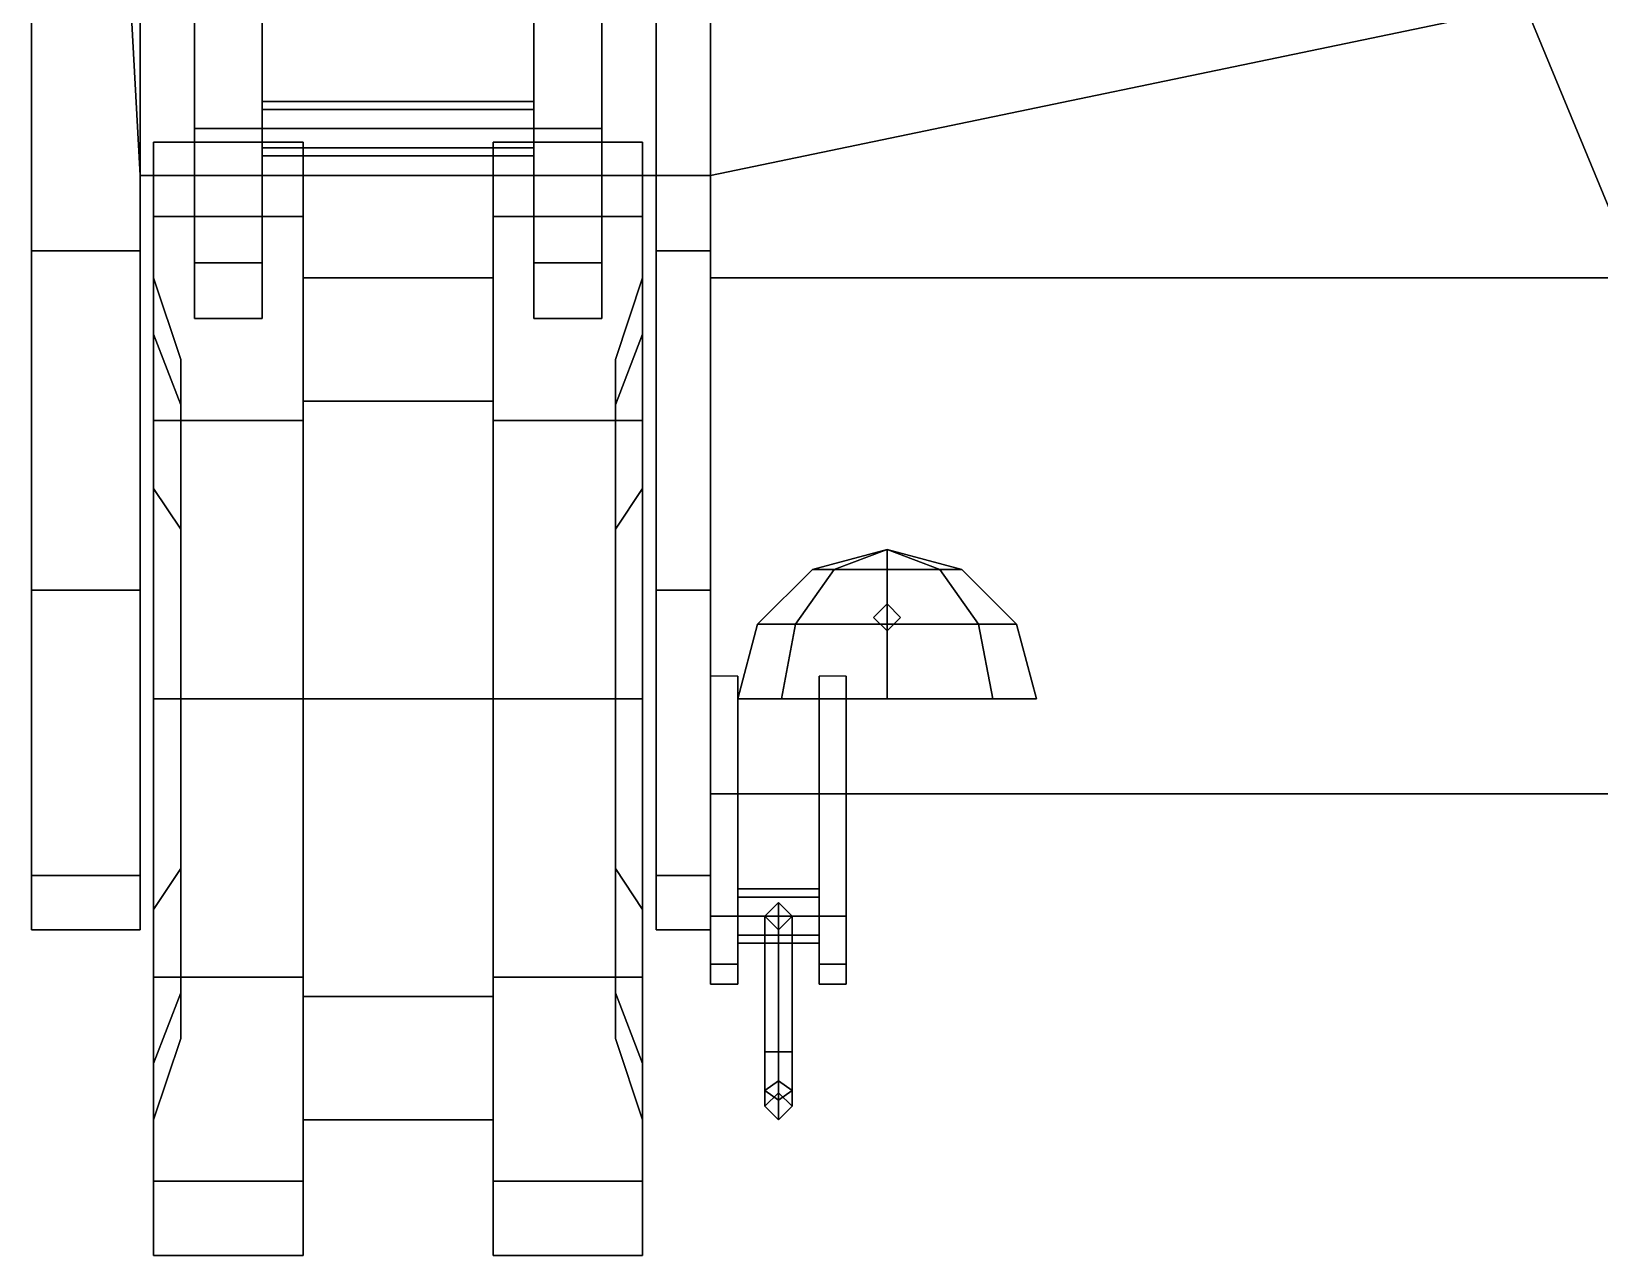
# Model space of a CAD drawing. Header units: millimetres. Extents: x -1.3 to 1.3, y -3 to 8.8.
# Drawn here: x -1.22 to -0.065, y -2.98 to -2.078 of the extents above; entities that cross this region are included whole.
import ezdxf

# ---------------------------------------------------------------- set-up
doc = ezdxf.new("R2010")
doc.units = ezdxf.units.MM
doc.header["$MEASUREMENT"] = 0
doc.layers.add('wheels', color=2, linetype='Continuous')

msp = doc.modelspace()

# ---------------------------------------------------------------- linework, layer by layer
for points in [[(-0.72, -1.81, 0.398), (-0.72, 2.07, 0.398), (-0.72, 2.41, 0.3), (-0.72, -2.26, 0.3)], [(-0.72, -2.26, 0.3), (-0.72, 2.41, 0.3), (0.12, -1.74, 0.3), (0.12, -2.26, 0.3)], [(-1.14, 2.37, 0.26), (-1.14, -2.24, 0.26), (-1.22, -2.24, 0.26), (-1.22, 2.37, 0.26)], [(-1.22, 2.37, 0.26), (-1.22, -2.24, 0.26), (-1.22, -1.79, 0.3), (-1.22, 1.87, 0.3)], [(-1.14, 2.07, 0.398), (-1.14, -1.81, 0.398), (-1.14, -2.24, 0.26), (-1.14, 2.37, 0.26)], [(-0.72, -2.1845, 1.1983), (-0.72, -0.72, 1.43), (-1.22, -0.72, 1.43), (-1.14, -2.1845, 1.1983)], [(-1.22, -1.4, 1.28), (-1.22, -2.49, 1.15), (-1.22, -2.49, 1.15), (-1.22, -0.72, 1.43)], [(-1.14, -2.49, 1.15), (-1.14, -2.1845, 1.1983), (-1.22, -0.72, 1.43), (-1.22, -2.49, 1.15)], [(-0.72, -2.06, 1.34), (-0.72, -1.3, 1.7), (-0.72, -0.72, 1.43), (-0.72, -2.1845, 1.1983)], [(-1.22, -1.8, 0.86), (-1.22, -2, 0.86), (-1.22, -2.49, 1.15), (-1.22, -1.4, 1.28)], [(-1.22, -1.79, 0.3), (-1.22, -2.24, 0.26), (-1.22, -2.02, 0.76), (-1.22, -1.97, 0.71)], [(-0.72, -1.81, 1.2376), (-0.72, -2.1845, 1.1783), (-1.14, -2.1845, 1.1783), (-1.14, -1.81, 1.2376)], [(-1.14, -1.81, 0.398), (-1.14, -1.81, 1.2376), (-1.14, -2.1845, 1.1783), (-1.14, -2.24, 0.26)], [(-0.72, -1.81, 0.26), (-0.72, -2.24, 0.26), (-0.76, -2.24, 0.26), (-0.76, -1.81, 0.26)], [(-0.76, -2.49, 1.15), (-0.76, -2.1845, 1.1783), (-0.76, -1.81, 0.26), (-0.76, -2.24, 0.26)], [(-0.76, -2.1845, 1.1783), (-0.76, -1.81, 1.2376), (-0.76, -1.81, 0.26), (-0.76, -2.1845, 1.1783)], [(-0.72, -1.81, 0.3), (-0.72, -2.26, 0.3), (-0.72, -2.24, 0.26), (-0.72, -1.81, 0.26)], [(-1.22, -2.49, 1.15), (-1.22, -2.49, 1.15), (-1.22, -2, 0.86), (-1.22, -2.02, 0.85)], [(-1.22, -2.24, 0.26), (-1.22, -2.49, 1.15), (-1.22, -2.02, 0.85), (-1.22, -2.02, 0.76)], [(-0.72, -2.1845, 1.1983), (-0.72, -2.64, 0.68), (0.12, -2.64, 0.68), (-0.12, -2.06, 1.34)], [(-0.72, -2.06, 1.34), (-0.72, -2.1845, 1.1983), (-0.72, -2.1845, 1.1983), (-0.12, -2.06, 1.34)], [(-0.12, -2.06, 1.34), (0.12, -2.64, 0.68), (0.12, -2.64, 0.68), (0.12, -2.06, 1.34)], [(-0.72, -2.1845, 1.1783), (-0.72, -2.1845, 1.1983), (-1.14, -2.1845, 1.1983), (-1.14, -2.1845, 1.1783)], [(-1.14, -2.1845, 1.1783), (-1.14, -2.1845, 1.1983), (-1.14, -2.49, 1.15)], [(-1.14, -2.24, 0.26), (-1.14, -2.1845, 1.1783), (-1.14, -2.49, 1.15)], [(-0.72, -2.49, 1.15), (-0.72, -2.1845, 1.1983), (-0.76, -2.1845, 1.1983), (-0.76, -2.49, 1.15)], [(-0.76, -2.49, 1.15), (-0.76, -2.1845, 1.1983), (-0.76, -2.1845, 1.1783), (-0.76, -2.49, 1.15)], [(-0.72, -2.64, 0.68), (-0.72, -2.64, 0.68), (-0.72, -2.1845, 1.1983), (-0.72, -2.1845, 1.1783)], [(-0.72, -2.4263, 0.9232), (-0.72, -2.4263, 0.9232), (-0.72, -2.1845, 1.1983), (-0.72, -2.49, 1.15)], [(-1.14, -2.24, 0.26), (-1.14, -2.74, 0.63), (-1.22, -2.74, 0.63), (-1.22, -2.24, 0.26)], [(-1.22, -2.74, 0.63), (-1.22, -2.7, 0.95), (-1.22, -2.49, 1.15), (-1.22, -2.24, 0.26)], [(-1.14, -2.24, 0.26), (-1.14, -2.49, 1.15), (-1.14, -2.7, 0.95), (-1.14, -2.74, 0.63)], [(-0.76, -2.74, 0.63), (-0.76, -2.7, 0.95), (-0.76, -2.49, 1.15), (-0.76, -2.24, 0.26)], [(-0.72, -2.24, 0.26), (-0.72, -2.74, 0.63), (-0.76, -2.74, 0.63), (-0.76, -2.24, 0.26)], [(-0.72, -2.26, 0.3), (-0.72, -2.64, 0.63), (-0.72, -2.74, 0.63), (-0.72, -2.24, 0.26)], [(-0.72, -2.64, 0.63), (-0.72, -2.26, 0.3), (0.12, -2.26, 0.3), (0.12, -2.64, 0.63)], [(-0.72, -2.4263, 0.9232), (-0.72, -2.49, 1.15), (-0.72, -2.7, 0.95), (-0.72, -2.74, 0.63)], [(-0.72, -2.64, 0.68), (-0.72, -2.4263, 0.9232), (-0.72, -2.74, 0.63)], [(-0.59, -2.46, 0.96), (-0.645, -2.4747, 0.96), (-0.6289, -2.4747, 0.9989), (-0.59, -2.46, 0.96)], [(-0.59, -2.46, 0.96), (-0.6289, -2.4747, 0.9211), (-0.645, -2.4747, 0.96), (-0.59, -2.46, 0.96)], [(-0.59, -2.46, 0.96), (-0.6289, -2.4747, 0.9989), (-0.59, -2.4747, 1.015), (-0.59, -2.46, 0.96)], [(-0.59, -2.46, 0.96), (-0.59, -2.4747, 0.905), (-0.6289, -2.4747, 0.9211), (-0.59, -2.46, 0.96)], [(-0.59, -2.46, 0.96), (-0.59, -2.4747, 1.015), (-0.5511, -2.4747, 0.9989), (-0.59, -2.46, 0.96)], [(-0.59, -2.46, 0.96), (-0.5511, -2.4747, 0.9989), (-0.535, -2.4747, 0.96), (-0.59, -2.46, 0.96)], [(-0.59, -2.46, 0.96), (-0.535, -2.4747, 0.96), (-0.5511, -2.4747, 0.9211), (-0.59, -2.46, 0.96)], [(-0.59, -2.46, 0.96), (-0.5511, -2.4747, 0.9211), (-0.59, -2.4747, 0.905), (-0.59, -2.46, 0.96)], [(-0.645, -2.4747, 0.96), (-0.6853, -2.515, 0.96), (-0.6574, -2.515, 1.0274), (-0.6289, -2.4747, 0.9989)], [(-0.6289, -2.4747, 0.9211), (-0.6574, -2.515, 0.8926), (-0.6853, -2.515, 0.96), (-0.645, -2.4747, 0.96)], [(-0.6289, -2.4747, 0.9989), (-0.6574, -2.515, 1.0274), (-0.59, -2.515, 1.0553), (-0.59, -2.4747, 1.015)], [(-0.59, -2.4747, 0.905), (-0.59, -2.515, 0.8647), (-0.6574, -2.515, 0.8926), (-0.6289, -2.4747, 0.9211)], [(-0.59, -2.4747, 1.015), (-0.59, -2.515, 1.0553), (-0.5226, -2.515, 1.0274), (-0.5511, -2.4747, 0.9989)], [(-0.5511, -2.4747, 0.9211), (-0.5226, -2.515, 0.8926), (-0.59, -2.515, 0.8647), (-0.59, -2.4747, 0.905)], [(-0.5511, -2.4747, 0.9989), (-0.5226, -2.515, 1.0274), (-0.4947, -2.515, 0.96), (-0.535, -2.4747, 0.96)], [(-0.535, -2.4747, 0.96), (-0.4947, -2.515, 0.96), (-0.5226, -2.515, 0.8926), (-0.5511, -2.4747, 0.9211)], [(-1.14, -2.7, 0.95), (-1.14, -2.49, 1.15), (-1.22, -2.49, 1.15), (-1.22, -2.7, 0.95)], [(-0.72, -2.7, 0.95), (-0.72, -2.49, 1.15), (-0.76, -2.49, 1.15), (-0.76, -2.7, 0.95)], [(-0.59, -2.5, 0.83), (-0.6, -2.51, 0.82), (-0.6, -2.51, 0.88), (-0.59, -2.5, 0.89)], [(-0.58, -2.51, 0.82), (-0.59, -2.5, 0.83), (-0.59, -2.5, 0.89), (-0.58, -2.51, 0.88)], [(-0.6853, -2.515, 0.96), (-0.7, -2.57, 0.96), (-0.6678, -2.57, 1.0378), (-0.6574, -2.515, 1.0274)], [(-0.6574, -2.515, 0.8926), (-0.6678, -2.57, 0.8822), (-0.7, -2.57, 0.96), (-0.6853, -2.515, 0.96)], [(-0.6574, -2.515, 1.0274), (-0.6678, -2.57, 1.0378), (-0.59, -2.57, 1.07), (-0.59, -2.515, 1.0553)], [(-0.59, -2.515, 0.8647), (-0.59, -2.57, 0.85), (-0.6678, -2.57, 0.8822), (-0.6574, -2.515, 0.8926)], [(-0.6, -2.51, 0.82), (-0.59, -2.52, 0.81), (-0.59, -2.52, 0.87), (-0.6, -2.51, 0.88)], [(-0.59, -2.52, 0.81), (-0.58, -2.51, 0.82), (-0.58, -2.51, 0.88), (-0.59, -2.52, 0.87)], [(-0.59, -2.515, 1.0553), (-0.59, -2.57, 1.07), (-0.5122, -2.57, 1.0378), (-0.5226, -2.515, 1.0274)], [(-0.5226, -2.515, 0.8926), (-0.5122, -2.57, 0.8822), (-0.59, -2.57, 0.85), (-0.59, -2.515, 0.8647)], [(-0.5226, -2.515, 1.0274), (-0.5122, -2.57, 1.0378), (-0.48, -2.57, 0.96), (-0.4947, -2.515, 0.96)], [(-0.4947, -2.515, 0.96), (-0.48, -2.57, 0.96), (-0.5122, -2.57, 0.8822), (-0.5226, -2.515, 0.8926)], [(-0.7, -2.73, 0.76), (-0.7, -2.5534, 0.7786), (-0.72, -2.5534, 0.7786), (-0.72, -2.73, 0.76)], [(-0.7, -2.64, 0.68), (-0.7, -2.64, 0.68), (-0.7, -2.5534, 0.7786), (-0.7, -2.73, 0.76)], [(-0.62, -2.73, 0.76), (-0.62, -2.5534, 0.7786), (-0.64, -2.5534, 0.7786), (-0.64, -2.73, 0.76)], [(-0.64, -2.73, 0.76), (-0.64, -2.73, 0.76), (-0.64, -2.5534, 0.7786), (-0.64, -2.64, 0.68)], [(-0.62, -2.64, 0.68), (-0.62, -2.64, 0.68), (-0.62, -2.5534, 0.7786), (-0.62, -2.73, 0.76)], [(-0.48, -2.57, 0.96), (-0.5122, -2.57, 1.0378), (-0.7, -2.57, 0.96), (-0.6678, -2.57, 0.8822)], [(-0.5122, -2.57, 1.0378), (-0.59, -2.57, 1.07), (-0.6678, -2.57, 1.0378), (-0.7, -2.57, 0.96)], [(-0.5122, -2.57, 0.8822), (-0.48, -2.57, 0.96), (-0.6678, -2.57, 0.8822), (-0.59, -2.57, 0.85)], [(-0.72, -2.64, 0.68), (-0.72, -2.64, 0.63), (0.12, -2.64, 0.63), (0.12, -2.64, 0.68)], [(-0.7, -2.64, 0.6505), (-0.7, -2.73, 0.66), (-0.72, -2.73, 0.66), (-0.72, -2.64, 0.6505)], [(-0.7, -2.64, 0.68), (-0.7, -2.73, 0.76), (-0.7, -2.73, 0.66), (-0.7, -2.64, 0.6505)], [(-0.64, -2.73, 0.76), (-0.64, -2.64, 0.6505), (-0.64, -2.73, 0.66), (-0.64, -2.7654, 0.6746)], [(-0.62, -2.64, 0.6505), (-0.62, -2.73, 0.66), (-0.64, -2.73, 0.66), (-0.64, -2.64, 0.6505)], [(-0.64, -2.73, 0.76), (-0.64, -2.73, 0.76), (-0.64, -2.64, 0.68), (-0.64, -2.64, 0.6505)], [(-0.62, -2.64, 0.68), (-0.62, -2.73, 0.76), (-0.62, -2.73, 0.66), (-0.62, -2.64, 0.6505)], [(-1.14, -2.74, 0.63), (-1.14, -2.7, 0.95), (-1.22, -2.7, 0.95), (-1.22, -2.74, 0.63)], [(-0.72, -2.74, 0.63), (-0.72, -2.7, 0.95), (-0.76, -2.7, 0.95), (-0.76, -2.74, 0.63)], [(-0.64, -2.7159, 0.7241), (-0.64, -2.71, 0.71), (-0.7, -2.71, 0.71), (-0.7, -2.7159, 0.7241)], [(-0.64, -2.71, 0.71), (-0.64, -2.7159, 0.6959), (-0.7, -2.7159, 0.6959), (-0.7, -2.71, 0.71)], [(-0.72, -2.73, 0.76), (-0.72, -2.7237, 0.7607), (-0.72, -2.7359, 0.6625), (-0.72, -2.7654, 0.6746)], [(-0.64, -2.73, 0.73), (-0.64, -2.7159, 0.7241), (-0.7, -2.7159, 0.7241), (-0.7, -2.73, 0.73)], [(-0.64, -2.7159, 0.6959), (-0.64, -2.73, 0.69), (-0.7, -2.73, 0.69), (-0.7, -2.7159, 0.6959)], [(-0.68, -2.83, 0.75), (-0.67, -2.83, 0.76), (-0.67, -2.72, 0.76), (-0.68, -2.73, 0.75)], [(-0.67, -2.83, 0.66), (-0.68, -2.83, 0.67), (-0.68, -2.73, 0.67), (-0.67, -2.72, 0.66)], [(-0.67, -2.72, 0.66), (-0.68, -2.73, 0.67), (-0.68, -2.73, 0.75), (-0.67, -2.72, 0.76)], [(-0.67, -2.83, 0.76), (-0.66, -2.83, 0.75), (-0.66, -2.73, 0.75), (-0.67, -2.72, 0.76)], [(-0.66, -2.83, 0.67), (-0.67, -2.83, 0.66), (-0.67, -2.72, 0.66), (-0.66, -2.73, 0.67)], [(-0.66, -2.73, 0.67), (-0.67, -2.72, 0.66), (-0.67, -2.72, 0.76), (-0.66, -2.73, 0.75)], [(-0.7, -2.73, 0.66), (-0.7, -2.7654, 0.6746), (-0.72, -2.7654, 0.6746), (-0.72, -2.73, 0.66)], [(-0.7, -2.7654, 0.7454), (-0.7, -2.73, 0.76), (-0.72, -2.73, 0.76), (-0.72, -2.7654, 0.7454)], [(-0.72, -2.7654, 0.7454), (-0.72, -2.73, 0.76), (-0.72, -2.7654, 0.6746), (-0.72, -2.78, 0.71)], [(-0.7, -2.7654, 0.7454), (-0.7, -2.78, 0.71), (-0.7, -2.7654, 0.6746), (-0.7, -2.73, 0.76)], [(-0.7, -2.73, 0.76), (-0.7, -2.73, 0.76), (-0.7, -2.7654, 0.6746), (-0.7, -2.73, 0.66)], [(-0.64, -2.7441, 0.7241), (-0.64, -2.73, 0.73), (-0.7, -2.73, 0.73), (-0.7, -2.7441, 0.7241)], [(-0.64, -2.73, 0.69), (-0.64, -2.7441, 0.6959), (-0.7, -2.7441, 0.6959), (-0.7, -2.73, 0.69)], [(-0.67, -2.83, 0.74), (-0.68, -2.83, 0.75), (-0.68, -2.73, 0.75), (-0.67, -2.74, 0.74)], [(-0.68, -2.83, 0.67), (-0.67, -2.83, 0.68), (-0.67, -2.74, 0.68), (-0.68, -2.73, 0.67)], [(-0.68, -2.73, 0.67), (-0.67, -2.74, 0.68), (-0.67, -2.74, 0.74), (-0.68, -2.73, 0.75)], [(-0.66, -2.83, 0.75), (-0.67, -2.83, 0.74), (-0.67, -2.74, 0.74), (-0.66, -2.73, 0.75)], [(-0.67, -2.83, 0.68), (-0.66, -2.83, 0.67), (-0.66, -2.73, 0.67), (-0.67, -2.74, 0.68)], [(-0.67, -2.74, 0.68), (-0.66, -2.73, 0.67), (-0.66, -2.73, 0.75), (-0.67, -2.74, 0.74)], [(-0.64, -2.7654, 0.7454), (-0.64, -2.73, 0.76), (-0.64, -2.7654, 0.6746), (-0.64, -2.78, 0.71)], [(-0.62, -2.7654, 0.7454), (-0.62, -2.73, 0.76), (-0.64, -2.73, 0.76), (-0.64, -2.7654, 0.7454)], [(-0.62, -2.73, 0.66), (-0.62, -2.7654, 0.6746), (-0.64, -2.7654, 0.6746), (-0.64, -2.73, 0.66)], [(-0.62, -2.73, 0.76), (-0.62, -2.73, 0.76), (-0.62, -2.7654, 0.6746), (-0.62, -2.73, 0.66)], [(-0.62, -2.7654, 0.7454), (-0.62, -2.78, 0.71), (-0.62, -2.7654, 0.6746), (-0.62, -2.73, 0.76)], [(-0.64, -2.75, 0.71), (-0.64, -2.7441, 0.7241), (-0.7, -2.7441, 0.7241), (-0.7, -2.75, 0.71)], [(-0.64, -2.7441, 0.6959), (-0.64, -2.75, 0.71), (-0.7, -2.75, 0.71), (-0.7, -2.7441, 0.6959)], [(-0.7, -2.7654, 0.6746), (-0.7, -2.78, 0.71), (-0.72, -2.78, 0.71), (-0.72, -2.7654, 0.6746)], [(-0.7, -2.78, 0.71), (-0.7, -2.7654, 0.7454), (-0.72, -2.7654, 0.7454), (-0.72, -2.78, 0.71)], [(-0.62, -2.78, 0.71), (-0.62, -2.7654, 0.7454), (-0.64, -2.7654, 0.7454), (-0.64, -2.78, 0.71)], [(-0.62, -2.7654, 0.6746), (-0.62, -2.78, 0.71), (-0.64, -2.78, 0.71), (-0.64, -2.7654, 0.6746)], [(-0.67, -2.8654, 0.6746), (-0.68, -2.8583, 0.6817), (-0.68, -2.83, 0.67), (-0.67, -2.83, 0.66)], [(-0.68, -2.8583, 0.6817), (-0.67, -2.8512, 0.6888), (-0.67, -2.83, 0.68), (-0.68, -2.83, 0.67)], [(-0.67, -2.83, 0.76), (-0.68, -2.83, 0.75), (-0.68, -2.8583, 0.7383), (-0.67, -2.8654, 0.7454)], [(-0.68, -2.83, 0.75), (-0.67, -2.83, 0.74), (-0.67, -2.8512, 0.7312), (-0.68, -2.8583, 0.7383)], [(-0.66, -2.8583, 0.6817), (-0.67, -2.8654, 0.6746), (-0.67, -2.83, 0.66), (-0.66, -2.83, 0.67)], [(-0.67, -2.8512, 0.6888), (-0.66, -2.8583, 0.6817), (-0.66, -2.83, 0.67), (-0.67, -2.83, 0.68)], [(-0.66, -2.83, 0.75), (-0.67, -2.83, 0.76), (-0.67, -2.8654, 0.7454), (-0.66, -2.8583, 0.7383)], [(-0.67, -2.83, 0.74), (-0.66, -2.83, 0.75), (-0.66, -2.8583, 0.7383), (-0.67, -2.8512, 0.7312)], [(-0.68, -2.87, 0.71), (-0.67, -2.86, 0.71), (-0.67, -2.8512, 0.6888), (-0.68, -2.8583, 0.6817)], [(-0.68, -2.8583, 0.7383), (-0.67, -2.8512, 0.7312), (-0.67, -2.86, 0.71), (-0.68, -2.87, 0.71)], [(-0.67, -2.86, 0.71), (-0.66, -2.87, 0.71), (-0.66, -2.8583, 0.6817), (-0.67, -2.8512, 0.6888)], [(-0.67, -2.8512, 0.7312), (-0.66, -2.8583, 0.7383), (-0.66, -2.87, 0.71), (-0.67, -2.86, 0.71)], [(-0.67, -2.88, 0.71), (-0.68, -2.87, 0.71), (-0.68, -2.8583, 0.6817), (-0.67, -2.8654, 0.6746)], [(-0.67, -2.8654, 0.7454), (-0.68, -2.8583, 0.7383), (-0.68, -2.87, 0.71), (-0.67, -2.88, 0.71)], [(-0.66, -2.87, 0.71), (-0.67, -2.88, 0.71), (-0.67, -2.8654, 0.6746), (-0.66, -2.8583, 0.6817)], [(-0.66, -2.8583, 0.7383), (-0.67, -2.8654, 0.7454), (-0.67, -2.88, 0.71), (-0.66, -2.87, 0.71)]]:
    msp.add_3dface(points)
at = {"layer": 'wheels'}
for points in [[(-1.1, -2.249, 0.211), (-1.1, -2.01, 0.31), (-1.1, -2.051, 0.211), (-1.1, -2.15, 0.17)], [(-1.1, -2.29, 0.31), (-1.1, -2.051, 0.409), (-1.1, -2.01, 0.31), (-1.1, -2.249, 0.211)], [(-1.05, -2.29, 0.31), (-1.05, -2.051, 0.211), (-1.05, -2.01, 0.31), (-1.05, -2.249, 0.409)], [(-1.05, -2.249, 0.409), (-1.05, -2.01, 0.31), (-1.05, -2.051, 0.409), (-1.05, -2.15, 0.45)], [(-0.85, -2.249, 0.211), (-0.85, -2.01, 0.31), (-0.85, -2.051, 0.211), (-0.85, -2.15, 0.17)], [(-0.85, -2.29, 0.31), (-0.85, -2.051, 0.409), (-0.85, -2.01, 0.31), (-0.85, -2.249, 0.211)], [(-0.8, -2.29, 0.31), (-0.8, -2.051, 0.211), (-0.8, -2.01, 0.31), (-0.8, -2.249, 0.409)], [(-0.8, -2.249, 0.409), (-0.8, -2.01, 0.31), (-0.8, -2.051, 0.409), (-0.8, -2.15, 0.45)], [(-1.1, -2.249, 0.409), (-1.1, -2.15, 0.45), (-1.1, -2.051, 0.409), (-1.1, -2.29, 0.31)], [(-1.05, -2.051, 0.211), (-1.05, -2.15, 0.17), (-1.1, -2.15, 0.17), (-1.1, -2.051, 0.211)], [(-1.05, -2.15, 0.45), (-1.05, -2.051, 0.409), (-1.1, -2.051, 0.409), (-1.1, -2.15, 0.45)], [(-1.05, -2.249, 0.211), (-1.05, -2.15, 0.17), (-1.05, -2.051, 0.211), (-1.05, -2.29, 0.31)], [(-0.85, -2.249, 0.409), (-0.85, -2.15, 0.45), (-0.85, -2.051, 0.409), (-0.85, -2.29, 0.31)], [(-0.8, -2.051, 0.211), (-0.8, -2.15, 0.17), (-0.85, -2.15, 0.17), (-0.85, -2.051, 0.211)], [(-0.8, -2.15, 0.45), (-0.8, -2.051, 0.409), (-0.85, -2.051, 0.409), (-0.85, -2.15, 0.45)], [(-0.8, -2.249, 0.211), (-0.8, -2.15, 0.17), (-0.8, -2.051, 0.211), (-0.8, -2.29, 0.31)], [(-0.85, -2.1359, 0.3241), (-0.85, -2.13, 0.31), (-1.05, -2.13, 0.31), (-1.05, -2.1359, 0.3241)], [(-0.85, -2.13, 0.31), (-0.85, -2.1359, 0.2959), (-1.05, -2.1359, 0.2959), (-1.05, -2.13, 0.31)], [(-0.85, -2.15, 0.33), (-0.85, -2.1359, 0.3241), (-1.05, -2.1359, 0.3241), (-1.05, -2.15, 0.33)], [(-0.85, -2.1359, 0.2959), (-0.85, -2.15, 0.29), (-1.05, -2.15, 0.29), (-1.05, -2.1359, 0.2959)], [(-1.05, -2.15, 0.17), (-1.05, -2.249, 0.211), (-1.1, -2.249, 0.211), (-1.1, -2.15, 0.17)], [(-1.05, -2.249, 0.409), (-1.05, -2.15, 0.45), (-1.1, -2.15, 0.45), (-1.1, -2.249, 0.409)], [(-0.85, -2.1641, 0.3241), (-0.85, -2.15, 0.33), (-1.05, -2.15, 0.33), (-1.05, -2.1641, 0.3241)], [(-0.85, -2.15, 0.29), (-0.85, -2.1641, 0.2959), (-1.05, -2.1641, 0.2959), (-1.05, -2.15, 0.29)], [(-0.8, -2.15, 0.17), (-0.8, -2.249, 0.211), (-0.85, -2.249, 0.211), (-0.85, -2.15, 0.17)], [(-0.8, -2.249, 0.409), (-0.8, -2.15, 0.45), (-0.85, -2.15, 0.45), (-0.85, -2.249, 0.409)], [(-1.02, -2.2149, 0.985), (-1.02, -2.16, 0.78), (-1.13, -2.16, 0.78), (-1.13, -2.2149, 0.985)], [(-1.02, -2.16, 0.78), (-1.02, -2.2149, 0.575), (-1.13, -2.2149, 0.575), (-1.13, -2.16, 0.78)], [(-1.13, -2.2149, 0.985), (-1.13, -2.16, 0.78), (-1.13, -2.26, 0.78), (-1.13, -2.3015, 0.935)], [(-1.13, -2.16, 0.78), (-1.13, -2.2149, 0.575), (-1.13, -2.3015, 0.625), (-1.13, -2.26, 0.78)], [(-0.85, -2.17, 0.31), (-0.85, -2.1641, 0.3241), (-1.05, -2.1641, 0.3241), (-1.05, -2.17, 0.31)], [(-0.85, -2.1641, 0.2959), (-0.85, -2.17, 0.31), (-1.05, -2.17, 0.31), (-1.05, -2.1641, 0.2959)], [(-1.02, -2.3508, 0.9992), (-1.02, -2.26, 0.78), (-1.02, -2.16, 0.78), (-1.02, -2.2149, 0.985)], [(-1.02, -2.26, 0.78), (-1.02, -2.3508, 0.5608), (-1.02, -2.2149, 0.575), (-1.02, -2.16, 0.78)], [(-0.88, -2.16, 0.78), (-0.88, -2.2149, 0.985), (-0.77, -2.2149, 0.985), (-0.77, -2.16, 0.78)], [(-0.88, -2.2149, 0.575), (-0.88, -2.16, 0.78), (-0.77, -2.16, 0.78), (-0.77, -2.2149, 0.575)], [(-0.88, -2.26, 0.78), (-0.88, -2.3508, 0.9992), (-0.88, -2.2149, 0.985), (-0.88, -2.16, 0.78)], [(-0.88, -2.3508, 0.5608), (-0.88, -2.26, 0.78), (-0.88, -2.16, 0.78), (-0.88, -2.2149, 0.575)], [(-0.77, -2.16, 0.78), (-0.77, -2.2149, 0.985), (-0.77, -2.3015, 0.935), (-0.77, -2.26, 0.78)], [(-0.77, -2.2149, 0.575), (-0.77, -2.16, 0.78), (-0.77, -2.26, 0.78), (-0.77, -2.3015, 0.625)], [(-1.02, -2.365, 1.1351), (-1.02, -2.2149, 0.985), (-1.13, -2.2149, 0.985), (-1.13, -2.365, 1.1351)], [(-1.02, -2.2149, 0.575), (-1.02, -2.365, 0.4249), (-1.13, -2.365, 0.4249), (-1.13, -2.2149, 0.575)], [(-1.13, -2.365, 1.1351), (-1.13, -2.2149, 0.985), (-1.13, -2.3015, 0.935), (-1.13, -2.415, 1.0485)], [(-1.13, -2.2149, 0.575), (-1.13, -2.365, 0.4249), (-1.13, -2.415, 0.5115), (-1.13, -2.3015, 0.625)], [(-1.02, -2.3508, 0.9992), (-1.02, -2.3508, 0.9992), (-1.02, -2.2149, 0.985), (-1.02, -2.365, 1.1351)], [(-1.02, -2.3508, 0.5608), (-1.02, -2.3508, 0.5608), (-1.02, -2.365, 0.4249), (-1.02, -2.2149, 0.575)], [(-0.88, -2.2149, 0.985), (-0.88, -2.365, 1.1351), (-0.77, -2.365, 1.1351), (-0.77, -2.2149, 0.985)], [(-0.88, -2.365, 0.4249), (-0.88, -2.2149, 0.575), (-0.77, -2.2149, 0.575), (-0.77, -2.365, 0.4249)], [(-0.88, -2.3508, 0.5608), (-0.88, -2.3508, 0.5608), (-0.88, -2.2149, 0.575), (-0.88, -2.365, 0.4249)], [(-0.88, -2.3508, 0.9992), (-0.88, -2.3508, 0.9992), (-0.88, -2.365, 1.1351), (-0.88, -2.2149, 0.985)], [(-0.77, -2.2149, 0.985), (-0.77, -2.365, 1.1351), (-0.77, -2.415, 1.0485), (-0.77, -2.3015, 0.935)], [(-0.77, -2.365, 0.4249), (-0.77, -2.2149, 0.575), (-0.77, -2.3015, 0.625), (-0.77, -2.415, 0.5115)], [(-1.05, -2.249, 0.211), (-1.05, -2.29, 0.31), (-1.1, -2.29, 0.31), (-1.1, -2.249, 0.211)], [(-1.05, -2.29, 0.31), (-1.05, -2.249, 0.409), (-1.1, -2.249, 0.409), (-1.1, -2.29, 0.31)], [(-0.8, -2.249, 0.211), (-0.8, -2.29, 0.31), (-0.85, -2.29, 0.31), (-0.85, -2.249, 0.211)], [(-0.8, -2.29, 0.31), (-0.8, -2.249, 0.409), (-0.85, -2.249, 0.409), (-0.85, -2.29, 0.31)], [(-1.13, -2.3015, 0.935), (-1.13, -2.26, 0.78), (-1.11, -2.32, 0.78), (-1.11, -2.3535, 0.905)], [(-1.13, -2.26, 0.78), (-1.13, -2.3015, 0.625), (-1.11, -2.3535, 0.655), (-1.11, -2.32, 0.78)], [(-0.88, -2.3508, 0.9992), (-0.88, -2.26, 0.78), (-1.02, -2.26, 0.78), (-1.02, -2.3508, 0.9992)], [(-0.88, -2.26, 0.78), (-0.88, -2.3508, 0.5608), (-1.02, -2.3508, 0.5608), (-1.02, -2.26, 0.78)], [(-0.77, -2.26, 0.78), (-0.77, -2.3015, 0.935), (-0.79, -2.3535, 0.905), (-0.79, -2.32, 0.78)], [(-0.77, -2.3015, 0.625), (-0.77, -2.26, 0.78), (-0.79, -2.32, 0.78), (-0.79, -2.3535, 0.655)], [(-1.13, -2.415, 1.0485), (-1.13, -2.3015, 0.935), (-1.11, -2.3535, 0.905), (-1.11, -2.445, 0.9965)], [(-1.13, -2.3015, 0.625), (-1.13, -2.415, 0.5115), (-1.11, -2.445, 0.5635), (-1.11, -2.3535, 0.655)], [(-0.77, -2.3015, 0.935), (-0.77, -2.415, 1.0485), (-0.79, -2.445, 0.9965), (-0.79, -2.3535, 0.905)], [(-0.77, -2.415, 0.5115), (-0.77, -2.3015, 0.625), (-0.79, -2.3535, 0.655), (-0.79, -2.445, 0.5635)], [(-1.11, -2.695, 0.9965), (-1.11, -2.3535, 0.905), (-1.11, -2.32, 0.78), (-1.11, -2.7865, 0.905)], [(-1.11, -2.7865, 0.905), (-1.11, -2.32, 0.78), (-1.11, -2.3535, 0.655), (-1.11, -2.82, 0.78)], [(-0.79, -2.7865, 0.655), (-0.79, -2.32, 0.78), (-0.79, -2.3535, 0.905), (-0.79, -2.82, 0.78)], [(-0.79, -2.695, 0.5635), (-0.79, -2.3535, 0.655), (-0.79, -2.32, 0.78), (-0.79, -2.7865, 0.655)], [(-1.11, -2.57, 1.03), (-1.11, -2.445, 0.9965), (-1.11, -2.3535, 0.905), (-1.11, -2.695, 0.9965)], [(-1.11, -2.82, 0.78), (-1.11, -2.3535, 0.655), (-1.11, -2.445, 0.5635), (-1.11, -2.7865, 0.655)], [(-0.88, -2.57, 1.09), (-0.88, -2.3508, 0.9992), (-1.02, -2.3508, 0.9992), (-1.02, -2.57, 1.09)], [(-0.88, -2.3508, 0.5608), (-0.88, -2.57, 0.47), (-1.02, -2.57, 0.47), (-1.02, -2.3508, 0.5608)], [(-1.02, -2.57, 1.09), (-1.02, -2.3508, 0.9992), (-1.02, -2.365, 1.1351), (-1.02, -2.57, 1.19)], [(-1.02, -2.3508, 0.5608), (-1.02, -2.57, 0.47), (-1.02, -2.57, 0.37), (-1.02, -2.365, 0.4249)], [(-0.88, -2.57, 0.47), (-0.88, -2.3508, 0.5608), (-0.88, -2.365, 0.4249), (-0.88, -2.57, 0.37)], [(-0.88, -2.3508, 0.9992), (-0.88, -2.57, 1.09), (-0.88, -2.57, 1.19), (-0.88, -2.365, 1.1351)], [(-0.79, -2.82, 0.78), (-0.79, -2.3535, 0.905), (-0.79, -2.445, 0.9965), (-0.79, -2.7865, 0.905)], [(-0.79, -2.57, 0.53), (-0.79, -2.445, 0.5635), (-0.79, -2.3535, 0.655), (-0.79, -2.695, 0.5635)], [(-1.02, -2.57, 1.19), (-1.02, -2.365, 1.1351), (-1.13, -2.365, 1.1351), (-1.13, -2.57, 1.19)], [(-1.02, -2.365, 0.4249), (-1.02, -2.57, 0.37), (-1.13, -2.57, 0.37), (-1.13, -2.365, 0.4249)], [(-1.13, -2.57, 1.19), (-1.13, -2.365, 1.1351), (-1.13, -2.415, 1.0485), (-1.13, -2.57, 1.09)], [(-1.13, -2.365, 0.4249), (-1.13, -2.57, 0.37), (-1.13, -2.57, 0.47), (-1.13, -2.415, 0.5115)], [(-0.88, -2.365, 1.1351), (-0.88, -2.57, 1.19), (-0.77, -2.57, 1.19), (-0.77, -2.365, 1.1351)], [(-0.88, -2.57, 0.37), (-0.88, -2.365, 0.4249), (-0.77, -2.365, 0.4249), (-0.77, -2.57, 0.37)], [(-0.77, -2.365, 1.1351), (-0.77, -2.57, 1.19), (-0.77, -2.57, 1.09), (-0.77, -2.415, 1.0485)], [(-0.77, -2.57, 0.37), (-0.77, -2.365, 0.4249), (-0.77, -2.415, 0.5115), (-0.77, -2.57, 0.47)], [(-1.13, -2.57, 1.09), (-1.13, -2.415, 1.0485), (-1.11, -2.445, 0.9965), (-1.11, -2.57, 1.03)], [(-1.13, -2.415, 0.5115), (-1.13, -2.57, 0.47), (-1.11, -2.57, 0.53), (-1.11, -2.445, 0.5635)], [(-0.77, -2.415, 1.0485), (-0.77, -2.57, 1.09), (-0.79, -2.57, 1.03), (-0.79, -2.445, 0.9965)], [(-0.77, -2.57, 0.47), (-0.77, -2.415, 0.5115), (-0.79, -2.445, 0.5635), (-0.79, -2.57, 0.53)], [(-1.11, -2.7865, 0.655), (-1.11, -2.445, 0.5635), (-1.11, -2.57, 0.53), (-1.11, -2.695, 0.5635)], [(-0.79, -2.7865, 0.905), (-0.79, -2.445, 0.9965), (-0.79, -2.57, 1.03), (-0.79, -2.695, 0.9965)], [(-1.02, -2.775, 1.1351), (-1.02, -2.57, 1.19), (-1.13, -2.57, 1.19), (-1.13, -2.775, 1.1351)], [(-1.02, -2.57, 0.37), (-1.02, -2.775, 0.4249), (-1.13, -2.775, 0.4249), (-1.13, -2.57, 0.37)], [(-1.13, -2.725, 1.0485), (-1.13, -2.57, 1.09), (-1.11, -2.57, 1.03), (-1.11, -2.695, 0.9965)], [(-1.13, -2.57, 0.47), (-1.13, -2.725, 0.5115), (-1.11, -2.695, 0.5635), (-1.11, -2.57, 0.53)], [(-1.13, -2.57, 0.37), (-1.13, -2.775, 0.4249), (-1.13, -2.725, 0.5115), (-1.13, -2.57, 0.47)], [(-1.13, -2.775, 1.1351), (-1.13, -2.57, 1.19), (-1.13, -2.57, 1.09), (-1.13, -2.725, 1.0485)], [(-0.88, -2.7892, 0.9992), (-0.88, -2.57, 1.09), (-1.02, -2.57, 1.09), (-1.02, -2.7892, 0.9992)], [(-0.88, -2.57, 0.47), (-0.88, -2.7892, 0.5608), (-1.02, -2.7892, 0.5608), (-1.02, -2.57, 0.47)], [(-1.02, -2.57, 0.47), (-1.02, -2.7892, 0.5608), (-1.02, -2.775, 0.4249), (-1.02, -2.57, 0.37)], [(-1.02, -2.7892, 0.9992), (-1.02, -2.57, 1.09), (-1.02, -2.57, 1.19), (-1.02, -2.775, 1.1351)], [(-0.88, -2.57, 1.19), (-0.88, -2.775, 1.1351), (-0.77, -2.775, 1.1351), (-0.77, -2.57, 1.19)], [(-0.88, -2.775, 0.4249), (-0.88, -2.57, 0.37), (-0.77, -2.57, 0.37), (-0.77, -2.775, 0.4249)], [(-0.88, -2.7892, 0.5608), (-0.88, -2.57, 0.47), (-0.88, -2.57, 0.37), (-0.88, -2.775, 0.4249)], [(-0.88, -2.57, 1.09), (-0.88, -2.7892, 0.9992), (-0.88, -2.775, 1.1351), (-0.88, -2.57, 1.19)], [(-0.77, -2.57, 1.09), (-0.77, -2.725, 1.0485), (-0.79, -2.695, 0.9965), (-0.79, -2.57, 1.03)], [(-0.77, -2.725, 0.5115), (-0.77, -2.57, 0.47), (-0.79, -2.57, 0.53), (-0.79, -2.695, 0.5635)], [(-0.77, -2.57, 1.19), (-0.77, -2.775, 1.1351), (-0.77, -2.725, 1.0485), (-0.77, -2.57, 1.09)], [(-0.77, -2.775, 0.4249), (-0.77, -2.57, 0.37), (-0.77, -2.57, 0.47), (-0.77, -2.725, 0.5115)], [(-1.13, -2.8385, 0.935), (-1.13, -2.725, 1.0485), (-1.11, -2.695, 0.9965), (-1.11, -2.7865, 0.905)], [(-1.13, -2.725, 0.5115), (-1.13, -2.8385, 0.625), (-1.11, -2.7865, 0.655), (-1.11, -2.695, 0.5635)], [(-0.77, -2.725, 1.0485), (-0.77, -2.8385, 0.935), (-0.79, -2.7865, 0.905), (-0.79, -2.695, 0.9965)], [(-0.77, -2.8385, 0.625), (-0.77, -2.725, 0.5115), (-0.79, -2.695, 0.5635), (-0.79, -2.7865, 0.655)], [(-1.13, -2.775, 0.4249), (-1.13, -2.9251, 0.575), (-1.13, -2.8385, 0.625), (-1.13, -2.725, 0.5115)], [(-1.13, -2.9251, 0.985), (-1.13, -2.775, 1.1351), (-1.13, -2.725, 1.0485), (-1.13, -2.8385, 0.935)], [(-0.77, -2.775, 1.1351), (-0.77, -2.9251, 0.985), (-0.77, -2.8385, 0.935), (-0.77, -2.725, 1.0485)], [(-0.77, -2.9251, 0.575), (-0.77, -2.775, 0.4249), (-0.77, -2.725, 0.5115), (-0.77, -2.8385, 0.625)], [(-1.02, -2.9251, 0.985), (-1.02, -2.775, 1.1351), (-1.13, -2.775, 1.1351), (-1.13, -2.9251, 0.985)], [(-1.02, -2.775, 0.4249), (-1.02, -2.9251, 0.575), (-1.13, -2.9251, 0.575), (-1.13, -2.775, 0.4249)], [(-1.02, -2.7892, 0.5608), (-1.02, -2.7892, 0.5608), (-1.02, -2.9251, 0.575), (-1.02, -2.775, 0.4249)], [(-1.02, -2.7892, 0.9992), (-1.02, -2.7892, 0.9992), (-1.02, -2.775, 1.1351), (-1.02, -2.9251, 0.985)], [(-0.88, -2.775, 1.1351), (-0.88, -2.9251, 0.985), (-0.77, -2.9251, 0.985), (-0.77, -2.775, 1.1351)], [(-0.88, -2.9251, 0.575), (-0.88, -2.775, 0.4249), (-0.77, -2.775, 0.4249), (-0.77, -2.9251, 0.575)], [(-0.88, -2.7892, 0.5608), (-0.88, -2.7892, 0.5608), (-0.88, -2.775, 0.4249), (-0.88, -2.9251, 0.575)], [(-0.88, -2.7892, 0.9992), (-0.88, -2.7892, 0.9992), (-0.88, -2.9251, 0.985), (-0.88, -2.775, 1.1351)], [(-1.13, -2.88, 0.78), (-1.13, -2.8385, 0.935), (-1.11, -2.7865, 0.905), (-1.11, -2.82, 0.78)], [(-1.13, -2.8385, 0.625), (-1.13, -2.88, 0.78), (-1.11, -2.82, 0.78), (-1.11, -2.7865, 0.655)], [(-0.88, -2.88, 0.78), (-0.88, -2.7892, 0.9992), (-1.02, -2.7892, 0.9992), (-1.02, -2.88, 0.78)], [(-0.88, -2.7892, 0.5608), (-0.88, -2.88, 0.78), (-1.02, -2.88, 0.78), (-1.02, -2.7892, 0.5608)], [(-1.02, -2.7892, 0.5608), (-1.02, -2.88, 0.78), (-1.02, -2.98, 0.78), (-1.02, -2.9251, 0.575)], [(-1.02, -2.88, 0.78), (-1.02, -2.7892, 0.9992), (-1.02, -2.9251, 0.985), (-1.02, -2.98, 0.78)], [(-0.88, -2.7892, 0.9992), (-0.88, -2.88, 0.78), (-0.88, -2.98, 0.78), (-0.88, -2.9251, 0.985)], [(-0.88, -2.88, 0.78), (-0.88, -2.7892, 0.5608), (-0.88, -2.9251, 0.575), (-0.88, -2.98, 0.78)], [(-0.77, -2.8385, 0.935), (-0.77, -2.88, 0.78), (-0.79, -2.82, 0.78), (-0.79, -2.7865, 0.905)], [(-0.77, -2.88, 0.78), (-0.77, -2.8385, 0.625), (-0.79, -2.7865, 0.655), (-0.79, -2.82, 0.78)], [(-1.13, -2.9251, 0.575), (-1.13, -2.98, 0.78), (-1.13, -2.88, 0.78), (-1.13, -2.8385, 0.625)], [(-1.13, -2.98, 0.78), (-1.13, -2.9251, 0.985), (-1.13, -2.8385, 0.935), (-1.13, -2.88, 0.78)], [(-0.77, -2.98, 0.78), (-0.77, -2.9251, 0.575), (-0.77, -2.8385, 0.625), (-0.77, -2.88, 0.78)], [(-0.77, -2.9251, 0.985), (-0.77, -2.98, 0.78), (-0.77, -2.88, 0.78), (-0.77, -2.8385, 0.935)], [(-1.02, -2.98, 0.78), (-1.02, -2.9251, 0.985), (-1.13, -2.9251, 0.985), (-1.13, -2.98, 0.78)], [(-1.02, -2.9251, 0.575), (-1.02, -2.98, 0.78), (-1.13, -2.98, 0.78), (-1.13, -2.9251, 0.575)], [(-0.88, -2.9251, 0.985), (-0.88, -2.98, 0.78), (-0.77, -2.98, 0.78), (-0.77, -2.9251, 0.985)], [(-0.88, -2.98, 0.78), (-0.88, -2.9251, 0.575), (-0.77, -2.9251, 0.575), (-0.77, -2.98, 0.78)]]:
    msp.add_3dface(points, dxfattribs=at)

doc.saveas('drawing.dxf')
